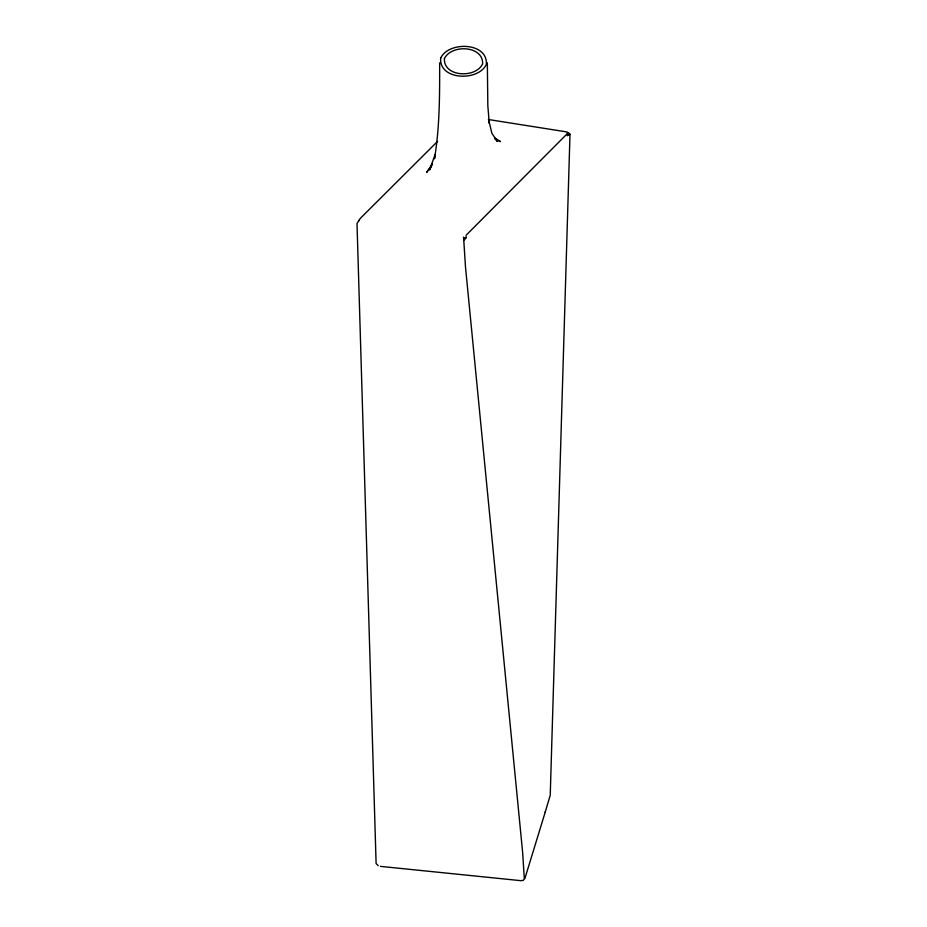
<?xml version="1.0" encoding="UTF-8"?>
<svg xmlns="http://www.w3.org/2000/svg" width="927" height="927" viewBox="0 0 927 927"><rect width="100%" height="100%" fill="white"/><g stroke="black" fill="none" stroke-linecap="round" stroke-linejoin="round"><path stroke-width="1.39" d="M488.367 119.513L566.942 131.947L570.001 134.16L550.267 794.207M550.232 795.215L545.203 812.214M524.844 878.611L545.482 811.287M378.239 865.679L376.107 863.535L356.999 223.511L360.151 218.529L437.556 141.379M358.587 221.066L359.004 220.383M568.147 132.816L465.991 235.365M431.484 166.003L426.594 172.468L432.445 163.894L429.549 169.931L435.145 154.531L434.473 158.772C439.769 127.08 439.688 94.844 439.653 62.804M380.464 866.374L520.707 880.65L523.21 880.43L524.323 878.796L522.608 852.04L465.493 267.046L463.778 240.302L466.374 237.706M463.778 240.302L463.697 239.131L466.246 236.698M567.254 135.075L569.352 133.627L567.382 132.758L568.518 133.094M567.394 135.736L570.001 134.16M567.394 133.743L569.352 133.627M494.972 138.946L500.406 141.576L494.555 137.903L497.44 141.518L491.855 133.245L489.016 121.228M488.9 121.031L489.294 123.303L487.834 105.863L487.335 62.804M463.558 237.115L463.697 239.131M440.684 58.077C438.749 80.313 478.297 81.646 486.304 64.496C488.239 42.26 448.703 40.939 440.684 58.077M444.404 58.598C443.396 76.964 475.47 78.621 482.596 63.975C483.604 45.608 451.519 43.951 444.404 58.598"/></g></svg>
